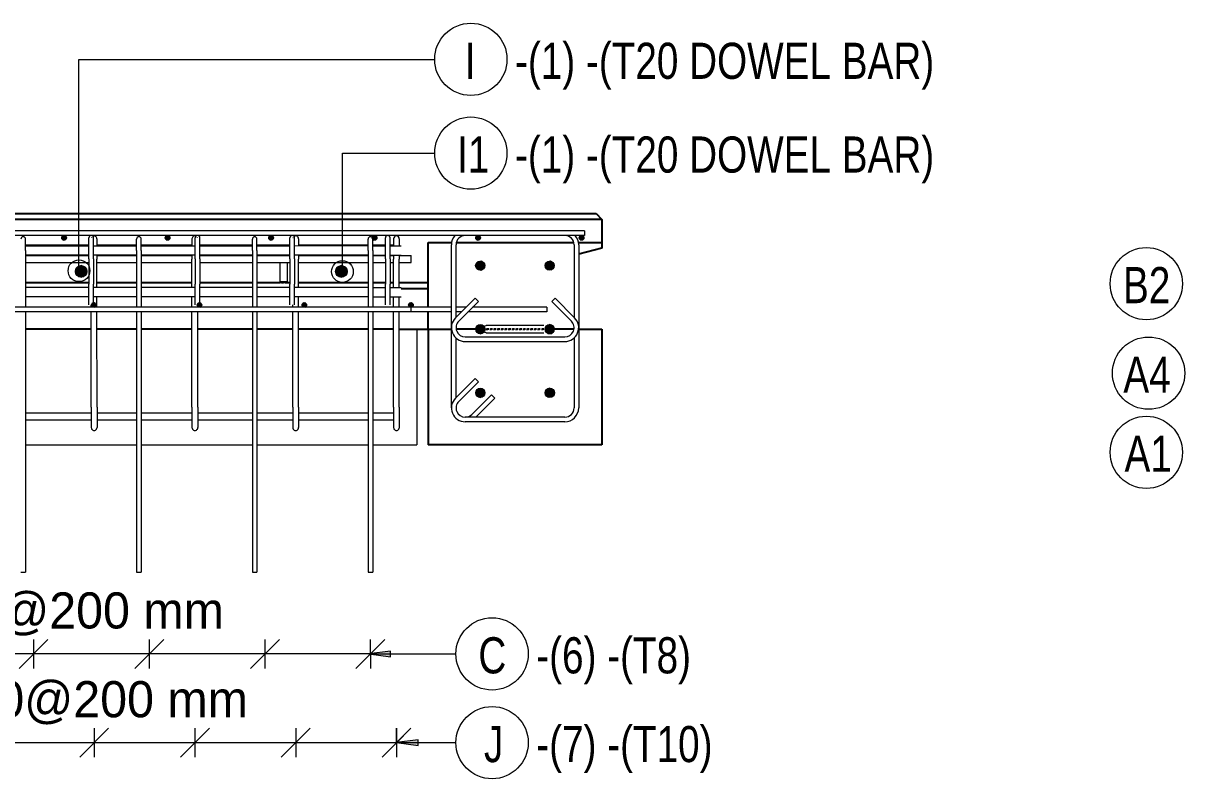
# Model space of a CAD drawing. Header units: millimetres. Extents: x -12508 to 11584, y -2169 to 13538.
# Drawn here: x 2932 to 4940, y 12136 to 13443 of the extents above; entities that cross this region are included whole.
import ezdxf

# ---------------------------------------------------------------- set-up
doc = ezdxf.new("R2010")
doc.units = ezdxf.units.MM
doc.linetypes.add('Dash', pattern=[6.36, 3.18, -3.18])
for name, color, linetype, lineweight in [('A-ANNO-DIMS', 211, 'Continuous', 9), ('A-ANNO-DIMS-25', 211, 'Continuous', 9), ('A-DETL-MBND', 5, 'Continuous', 18), ('A-GENM', 13, 'Continuous', 18), ('A-WALL', 113, 'Continuous', 25), ('A-WALL-HDLN', 110, 'Dash', 25), ('S-BEAM', 12, 'Continuous', 18), ('S-COLS', 52, 'Continuous', 18), ('S-COLS-HDLN', 52, 'Dash', 18), ('S-RBAR', 171, 'Continuous', 18), ('S-RBAR-IDEN', 171, 'Continuous', 9)]:
    doc.layers.add(name, color=color, linetype=linetype, lineweight=lineweight)
doc.styles.add('Nirmala UI Semilight_2', font='NirmalaS.ttf', dxfattribs={"width": 0.8, "height": 62.5})
doc.styles.add('Nirmala UI Semilight_3', font='NirmalaS.ttf', dxfattribs={"height": 62.5})
doc.dimstyles.new('Arrow_Filled_-_2_5_NI_UI_3', dxfattribs={"dimscale": 304.8, "dimtxt": 65.460247, "dimasz": 0.164042, "dimexe": 0.082021, "dimexo": 0.0625, "dimgap": 0.082021, "dimtad": 1, "dimdec": 0, "dimzin": 0, "dimdsep": 46, "dimtxsty": 'Nirmala UI Semilight_3', "dimblk1": 'OBLIQUE', "dimblk2": 'OBLIQUE', "dimsah": 1, "dimcen": 0.09, "dimazin": 0, "dimtfac": 1, "dimtdec": 4, "dimtix": 1, "dimtmove": 0, "dimatfit": 3, "dimfxl": 0.082021, "dimfxlon": 1, "dimtvp": 1, "dimtolj": 1, "dimtzin": 0, "dimarcsym": 2})

# ---------------------------------------------------------------- blocks, each defined once
blk = doc.blocks.new('RR spread anchor face based - RR-SA-4_0-180-V7-Elevation Top 1')
at = {"layer": 'A-GENM'}
for p, q in [((-8941.6, 12996.2), (-8941.6, 13029.4)), ((-8929.6, 13029.4), (-8929.6, 12996.2)), ((-8941.6, 12993.7), (-8941.6, 12996.2)), ((-8941.6, 12996.2), (-8929.6, 12996.2)), ((-8929.6, 12993.7), (-8941.6, 12993.7)), ((-8929.6, 12996.2), (-8929.6, 12993.7))]:
    blk.add_line(p, q, dxfattribs=at)
blk = doc.blocks.new('12_7Ø_ Lifting Insert_COLUMN - 12_9Ø Lifting insert-1653057-Elevation Top 1')
at = {"layer": 'A-GENM'}
for p, q in [((-8588.5, 12908.1), (-8588.5, 12908)), ((-8582.8, 12919.4), (-8582.8, 12919.4)), ((-8488.5, 12908.1), (-8488.5, 12908)), ((-8482.8, 12919.4), (-8482.8, 12919.4))]:
    blk.add_line(p, q, dxfattribs=at)
at = {"layer": 'A-GENM', "flags": 128}
for points in [[(-8585.6, 12907.4), (-8590.1, 12909.2), (-8592, 12913.8), (-8590.1, 12918.3), (-8585.6, 12920.1)], [(-8485.6, 12920.1), (-8487.6, 12920.1), (-8493.3, 12920.1), (-8502.4, 12920.1), (-8514.1, 12920.1), (-8527.4, 12920.1), (-8541.4, 12920.1), (-8555, 12920.1), (-8567, 12920.1), (-8576.6, 12920.1), (-8582.9, 12920.1), (-8585.6, 12920.1), (-8585.6, 12920.1)], [(-8585.6, 12907.4), (-8583.6, 12907.4), (-8577.9, 12907.4), (-8568.8, 12907.4), (-8557.2, 12907.4), (-8543.8, 12907.4), (-8529.8, 12907.4), (-8516.2, 12907.4), (-8504.2, 12907.4), (-8494.6, 12907.4), (-8488.3, 12907.4), (-8485.7, 12907.4), (-8485.6, 12907.4)]]:
    blk.add_lwpolyline(points, dxfattribs=at)
blk = doc.blocks.new('M_Rebar Tag_rfa MARK - DOT 1_5-794230-Elevation Top 1')
at = {"layer": 'S-RBAR-IDEN'}
blk.add_circle((-10945.7, 13236.6), 62.5, dxfattribs=at)
blk = doc.blocks.new('DIMBLOCK45-Elevation Top 1')
at = {"layer": 'A-ANNO-DIMS-25'}
for p, q in [((2532.2, 12352.2), (2557.2, 12377.2)), ((2532.2, 12352.2), (2532.2, 12377.2)), ((3532.1, 12352.2), (3557.1, 12377.2)), ((3532.1, 12352.2), (3532.1, 12377.2)), ((2532.2, 12352.2), (2507.2, 12327.2)), ((3532.1, 12352.2), (2532.2, 12352.2)), ((2532.2, 12352.2), (2532.2, 12327.2)), ((3532.1, 12352.2), (3507.1, 12327.2)), ((3532.1, 12352.2), (3532.1, 12327.2))]:
    blk.add_line(p, q, dxfattribs=at)
at = {"layer": 'A-ANNO-DIMS-25', "color": 0, "insert": (2771.5, 12458.7), "char_height": 62.5, "width": 625.562, "attachment_point": 1, "rotation": 0.0007, "line_spacing_factor": 1.142579, "style": 'Nirmala UI Semilight_3'}
blk.add_mtext('T8 @200 mm', dxfattribs=at)
blk = doc.blocks.new('_Oblique')
at = {"color": 0, "linetype": 'ByBlock', "lineweight": -2}
blk.add_line((-0.5, -0.5), (0.5, 0.5), dxfattribs=at)
blk = doc.blocks.new('M_Rebar Tag_rfa MARK - ARROW-794226-Elevation Top 1')
at = {"layer": 'S-RBAR-IDEN'}
blk.add_circle((-10945.7, 12846.2), 62.5, dxfattribs=at)
blk = doc.blocks.new('DIMBLOCK46-Elevation Top 1')
at = {"layer": 'A-ANNO-DIMS-25'}
for p, q in [((2532.2, 12198.6), (2557.2, 12223.6)), ((2532.2, 12198.6), (2532.2, 12223.6)), ((3577.2, 12198.7), (3602.2, 12223.7)), ((3577.2, 12198.7), (3577.2, 12223.7)), ((2532.2, 12198.6), (2507.2, 12173.6)), ((3577.2, 12198.7), (2532.2, 12198.6)), ((2532.2, 12198.6), (2532.2, 12173.6)), ((3577.2, 12198.7), (3552.2, 12173.7)), ((3577.2, 12198.7), (3577.2, 12173.7))]:
    blk.add_line(p, q, dxfattribs=at)
at = {"layer": 'A-ANNO-DIMS-25', "color": 0, "insert": (2789.8, 12305.2), "char_height": 62.5, "width": 635.559, "attachment_point": 1, "rotation": 0.0007, "line_spacing_factor": 1.142579, "style": 'Nirmala UI Semilight_3'}
blk.add_mtext('T10@200 mm', dxfattribs=at)
blk = doc.blocks.new('M_Rebar Tag_rfa Dimension - ARROW-793927-Elevation Top 2')
at = {"layer": 'S-RBAR-IDEN'}
blk.add_circle((-8240, 12780), 62.5, dxfattribs=at)
blk = doc.blocks.new('M_Rebar Tag_rfa Dimension - DOT 1 MM-793933-Elevation Top 2')
at = {"layer": 'S-RBAR-IDEN'}
blk.add_circle((-8504.6, 13350.4), 62.5, dxfattribs=at)

msp = doc.modelspace()

# ---------------------------------------------------------------- hatches: boundary and pattern name
at = {"layer": 'S-RBAR'}
h = msp.add_hatch(color=256, dxfattribs=at)
edge = h.paths.add_edge_path()
edge.add_arc((3002.7, 13071.7), 4, 0, 360)
for points in [[(3001.5, 13067.9), (3006, 13069.3), (3006, 13074), (3001.5, 13075.5), (2998.7, 13071.7)], [(3180.4, 13067.9), (3184.8, 13069.3), (3184.8, 13074), (3180.4, 13075.5), (3177.6, 13071.7)], [(3359.2, 13067.9), (3363.7, 13069.3), (3363.7, 13074.1), (3359.2, 13075.5), (3356.5, 13071.7)], [(3538.1, 13067.9), (3542.6, 13069.4), (3542.6, 13074.1), (3538.1, 13075.5), (3535.4, 13071.7)], [(3717, 13067.9), (3721.5, 13069.4), (3721.5, 13074.1), (3717, 13075.5), (3714.2, 13071.7)], [(3895.9, 13067.9), (3900.3, 13069.4), (3900.3, 13074.1), (3895.9, 13075.5), (3893.1, 13071.7)], [(3722.9, 13015.8), (3728.8, 13019.4), (3729.6, 13026.3), (3724.7, 13031.3), (3717.8, 13030.5), (3714.1, 13024.6), (3716.4, 13018)], [(3844.7, 13016.2), (3849.6, 13021.1), (3848.8, 13028), (3842.9, 13031.7), (3836.4, 13029.4), (3834.1, 13022.8), (3837.8, 13016.9)], [(3032.2, 13003.7), (3039.2, 13006.6), (3042.2, 13013.7), (3039.2, 13020.8), (3032.2, 13023.7), (3025.1, 13020.8), (3022.2, 13013.7), (3025.1, 13006.6)], [(3482, 13003.7), (3489, 13006.6), (3492, 13013.7), (3489, 13020.8), (3482, 13023.7), (3474.9, 13020.8), (3472, 13013.7), (3474.9, 13006.6)], [(3055.4, 12951.9), (3058.1, 12955.7), (3055.4, 12959.5), (3050.9, 12958), (3050.9, 12953.3)], [(3238, 12951.9), (3240.8, 12955.7), (3238, 12959.5), (3233.6, 12958), (3233.6, 12953.3)], [(3419.1, 12951.9), (3421.9, 12955.7), (3419.1, 12959.5), (3414.7, 12958.1), (3414.7, 12953.3)], [(3603.4, 12951.9), (3606.1, 12955.7), (3603.4, 12959.5), (3598.9, 12958.1), (3598.9, 12953.4)], [(3722.2, 12905.7), (3728.5, 12908.7), (3730, 12915.5), (3725.7, 12920.9), (3718.8, 12920.9), (3714.4, 12915.5), (3716, 12908.7)], [(3838.6, 12906.5), (3845.5, 12906.5), (3849.8, 12911.9), (3848.3, 12918.7), (3842, 12921.7), (3835.8, 12918.7), (3834.2, 12911.9)], [(3722.1, 12795.7), (3728.3, 12798.7), (3729.9, 12805.4), (3725.7, 12810.9), (3718.7, 12810.9), (3714.3, 12805.5), (3715.8, 12798.8)], [(3839.1, 12796.3), (3846, 12796.7), (3850, 12802.4), (3848.1, 12809.1), (3841.6, 12811.7), (3835.6, 12808.3), (3834.4, 12801.5)]]:
    msp.add_hatch(color=256, dxfattribs=at).paths.add_polyline_path(points)
h = msp.add_hatch(color=256, dxfattribs=at)
edge = h.paths.add_edge_path()
edge.add_arc((3181.6, 13071.7), 4, 0, 360)
h = msp.add_hatch(color=256, dxfattribs=at)
edge = h.paths.add_edge_path()
edge.add_arc((3360.5, 13071.7), 4, 0, 360)
h = msp.add_hatch(color=256, dxfattribs=at)
edge = h.paths.add_edge_path()
edge.add_arc((3539.4, 13071.7), 4, 0, 360)
h = msp.add_hatch(color=256, dxfattribs=at)
edge = h.paths.add_edge_path()
edge.add_arc((3718.2, 13071.7), 4, 0, 360)
h = msp.add_hatch(color=256, dxfattribs=at)
edge = h.paths.add_edge_path()
edge.add_arc((3897.1, 13071.7), 4, 0, 360)
h = msp.add_hatch(color=256, dxfattribs=at)
edge = h.paths.add_edge_path()
edge.add_arc((3722, 13023.7), 8, 0, 360)
h = msp.add_hatch(color=256, dxfattribs=at)
edge = h.paths.add_edge_path()
edge.add_arc((3842, 13023.7), 8, 0, 360)
h = msp.add_hatch(color=256, dxfattribs=at)
edge = h.paths.add_edge_path()
edge.add_arc((3032.2, 13013.7), 10, 0, 360)
h = msp.add_hatch(color=256, dxfattribs=at)
edge = h.paths.add_edge_path()
edge.add_arc((3482, 13013.7), 10, 0, 360)
h = msp.add_hatch(color=256, dxfattribs=at)
edge = h.paths.add_edge_path()
edge.add_arc((3054.1, 12955.7), 4, 0, 360)
h = msp.add_hatch(color=256, dxfattribs=at)
edge = h.paths.add_edge_path()
edge.add_arc((3236.8, 12955.7), 4, 0, 360)
h = msp.add_hatch(color=256, dxfattribs=at)
edge = h.paths.add_edge_path()
edge.add_arc((3417.9, 12955.7), 4, 0, 360)
h = msp.add_hatch(color=256, dxfattribs=at)
edge = h.paths.add_edge_path()
edge.add_arc((3602.1, 12955.7), 4, 0, 360)
h = msp.add_hatch(color=256, dxfattribs=at)
edge = h.paths.add_edge_path()
edge.add_arc((3722.2, 12913.7), 8, 0, 360)
h = msp.add_hatch(color=256, dxfattribs=at)
edge = h.paths.add_edge_path()
edge.add_arc((3842, 12913.7), 8, 0, 360)
h = msp.add_hatch(color=256, dxfattribs=at)
edge = h.paths.add_edge_path()
edge.add_arc((3722.1, 12803.7), 8, 0, 360)
h = msp.add_hatch(color=256, dxfattribs=at)
edge = h.paths.add_edge_path()
edge.add_arc((3842.1, 12803.7), 8, 0, 360)
at = {"layer": 'S-RBAR-IDEN'}
for points in [[(3529.6, 12352.3), (3567.1, 12347.4), (3567.1, 12357.2)], [(3577.3, 12198.8), (3614.8, 12193.9), (3614.8, 12203.8)]]:
    msp.add_hatch(color=256, dxfattribs=at).paths.add_polyline_path(points)

# ---------------------------------------------------------------- linework, layer by layer
at = {"layer": 'A-DETL-MBND'}
for p, q in [((2924.9, 12327.2), (2974.9, 12377.2)), ((2949.9, 12377.2), (2949.9, 12327.2)), ((3124.9, 12327.2), (3174.9, 12377.2)), ((3149.9, 12377.2), (3149.9, 12327.2)), ((3324.9, 12327.2), (3374.9, 12377.2)), ((3349.9, 12377.2), (3349.9, 12327.2)), ((3029.7, 12173.7), (3079.7, 12223.7)), ((3054.7, 12223.7), (3054.7, 12173.7)), ((3203.8, 12173.7), (3253.8, 12223.7)), ((3228.8, 12223.7), (3228.8, 12173.7)), ((3378, 12173.7), (3428, 12223.7)), ((3403, 12223.7), (3403, 12173.7)), ((3552.2, 12173.7), (3602.2, 12223.7)), ((3577.2, 12223.7), (3577.2, 12173.7))]:
    msp.add_line(p, q, dxfattribs=at)
at = {"layer": 'A-WALL'}
for p, q in [((2442.1, 13113.7), (3922.1, 13113.7)), ((3922.1, 13113.7), (3932.2, 13103.7)), ((3932.1, 13103.7), (2432.1, 13103.7)), ((3932.1, 13103.7), (3932.1, 13053.7)), ((3632.1, 12951.7), (3632.1, 13063.7)), ((3632.1, 13063.7), (3672.7, 13063.7)), ((3680.7, 13063.7), (3883.6, 13063.7)), ((3891.6, 13063.7), (3932.1, 13063.7)), ((3932.1, 13053.7), (3892.1, 13043.7)), ((3045.6, 12993.8), (2936.1, 12993.8)), ((3128.1, 12993.8), (3059.7, 12993.8)), ((3223.8, 12993.8), (3136.1, 12993.8)), ((3328.1, 12993.8), (3237.4, 12993.8)), ((3376.1, 12993.8), (3336.1, 12993.8)), ((3393.1, 12993.8), (3388.1, 12993.8)), ((3528.1, 12993.8), (3408, 12993.8)), ((3558.1, 12993.8), (3536.1, 12993.8)), ((3572.2, 12993.8), (3566.1, 12993.8)), ((3632.1, 12993.8), (3582.2, 12993.8)), ((3632.1, 12983.9), (3585.1, 12983.9)), ((3632.1, 12913.7), (3632.1, 12943.7)), ((3049.7, 12913.7), (2936.1, 12913.7)), ((3128.1, 12913.7), (3059.7, 12913.7)), ((3223.8, 12913.7), (3136.1, 12913.7)), ((3328.1, 12913.7), (3233.8, 12913.7)), ((3398, 12913.7), (3336.1, 12913.7)), ((3528.1, 12913.7), (3408, 12913.7)), ((3572.2, 12913.7), (3536.1, 12913.7)), ((3582.2, 12913.7), (3672.1, 12913.7)), ((3632.1, 12913.7), (3632.1, 12713.7)), ((3725.8, 12913.7), (3680.5, 12913.7)), ((3883.8, 12913.7), (3838.5, 12913.7)), ((3892.1, 12913.7), (3932.1, 12913.7)), ((3932.1, 12913.7), (3932.2, 12713.7)), ((3932.2, 12713.7), (3632.1, 12713.7))]:
    msp.add_line(p, q, dxfattribs=at)
at = {"layer": 'A-WALL-HDLN'}
for p, q in [((3388.1, 12993.8), (3376.2, 12993.8)), ((3838.4, 12913.7), (3725.8, 12913.7)), ((3725.8, 12913.7), (3838.4, 12913.7))]:
    msp.add_line(p, q, dxfattribs=at)
at = {"layer": 'S-BEAM'}
for p, q in [((3612.1, 12913.7), (3612.2, 12713.7)), ((2936.1, 12713.7), (3128.1, 12713.7)), ((3136.1, 12713.7), (3328.1, 12713.7)), ((3336.1, 12713.7), (3528.1, 12713.7)), ((3536.1, 12713.7), (3612.2, 12713.7))]:
    msp.add_line(p, q, dxfattribs=at)
at = {"layer": 'S-COLS'}
for p, q in [((3672.1, 12913.7), (3632.1, 12913.7)), ((3632.1, 12913.7), (3632.2, 12713.7)), ((3725.8, 12913.7), (3680.5, 12913.7)), ((3883.8, 12913.7), (3838.5, 12913.7)), ((3932.1, 12913.7), (3892.1, 12913.7)), ((3932.2, 12713.7), (3932.1, 12913.7)), ((3632.2, 12713.7), (3932.2, 12713.7))]:
    msp.add_line(p, q, dxfattribs=at)
at = {"layer": 'S-COLS-HDLN'}
msp.add_line((3838.4, 12913.7), (3725.8, 12913.7), dxfattribs=at)
at = {"layer": 'S-RBAR'}
for p, q in [((3902.1, 13083.7), (2462.1, 13083.7)), ((3902.1, 13075.7), (2462.1, 13075.7)), ((2936.1, 13049.7), (2936.1, 13069.7)), ((3001.5, 13075.5), (2998.7, 13071.7)), ((2998.7, 13071.7), (3001.5, 13067.9)), ((3006, 13074), (3001.5, 13075.5)), ((3001.5, 13067.9), (3006, 13069.3)), ((3006, 13069.3), (3006, 13074)), ((3045.6, 13035.7), (3045.6, 13071.7)), ((3053.6, 13035.7), (3053.6, 13071.7)), ((3059.6, 13070.1), (3059.6, 13057.8)), ((3128.1, 13049.7), (3128.1, 13069.7)), ((3136.1, 13049.7), (3136.1, 13069.7)), ((3180.4, 13075.5), (3177.6, 13071.7)), ((3177.6, 13071.7), (3180.4, 13067.9)), ((3184.8, 13074), (3180.4, 13075.5)), ((3180.4, 13067.9), (3184.8, 13069.3)), ((3184.8, 13069.3), (3184.8, 13074)), ((3223.8, 13070.1), (3223.8, 13057.8)), ((3229.4, 13035.7), (3229.4, 13071.7)), ((3237.4, 13035.7), (3237.4, 13071.7)), ((3328.1, 13049.7), (3328.1, 13069.7)), ((3336.1, 13049.7), (3336.1, 13069.7)), ((3359.2, 13075.5), (3356.5, 13071.7)), ((3356.5, 13071.7), (3359.2, 13067.9)), ((3363.7, 13074.1), (3359.2, 13075.5)), ((3359.2, 13067.9), (3363.7, 13069.3)), ((3363.7, 13069.3), (3363.7, 13074.1)), ((3393.1, 13035.7), (3393.1, 13071.7)), ((3401.1, 13035.7), (3401.1, 13071.7)), ((3408, 13070.1), (3408, 13057.8)), ((3528.1, 13049.7), (3528.1, 13069.7)), ((3538.1, 13075.5), (3535.4, 13071.7)), ((3535.4, 13071.7), (3538.1, 13067.9)), ((3536.1, 13049.7), (3536.1, 13069.7)), ((3542.6, 13074.1), (3538.1, 13075.5)), ((3538.1, 13067.9), (3542.6, 13069.4)), ((3542.6, 13069.4), (3542.6, 13074.1)), ((3558.1, 13035.7), (3558.1, 13071.7)), ((3566.1, 13035.7), (3566.1, 13071.7)), ((3572.1, 13070.1), (3572.1, 13057.8)), ((3582.1, 13070.1), (3582.1, 13057.8)), ((3717, 13075.5), (3714.2, 13071.7)), ((3714.2, 13071.7), (3717, 13067.9)), ((3721.5, 13074.1), (3717, 13075.5)), ((3717, 13067.9), (3721.5, 13069.4)), ((3721.5, 13069.4), (3721.5, 13074.1)), ((3895.9, 13075.5), (3893.1, 13071.7)), ((3893.1, 13071.7), (3895.9, 13067.9)), ((3900.3, 13074.1), (3895.9, 13075.5)), ((3895.9, 13067.9), (3900.3, 13069.4)), ((3900.3, 13069.4), (3900.3, 13074.1)), ((3902.1, 13083.7), (3902.1, 13075.7)), ((2936.1, 13059.7), (3045.6, 13059.7)), ((3045.6, 13057.6), (2936.1, 13057.6)), ((2936.1, 13049.7), (2936.1, 12951.7)), ((3128.1, 13057.6), (3053.6, 13057.6)), ((3059.6, 13059.7), (3128.1, 13059.7)), ((3128.1, 13049.7), (3128.1, 12951.7)), ((3136.1, 13059.7), (3223.8, 13059.7)), ((3229.4, 13057.6), (3136.1, 13057.6)), ((3136.1, 13049.7), (3136.1, 12951.7)), ((3237.4, 13059.7), (3328.1, 13059.7)), ((3328.1, 13057.6), (3237.4, 13057.6)), ((3328.1, 13049.7), (3328.1, 12951.7)), ((3336.1, 13059.7), (3393.1, 13059.7)), ((3393.1, 13057.6), (3336.1, 13057.6)), ((3336.1, 13049.7), (3336.1, 12951.7)), ((3528.1, 13057.7), (3401.1, 13057.6)), ((3408, 13059.7), (3528.1, 13059.7)), ((3528.1, 13049.7), (3528.1, 12951.7)), ((3536.1, 13059.7), (3558.1, 13059.7)), ((3536.1, 13057.7), (3558.2, 13057.7)), ((3536.1, 13049.7), (3536.1, 12951.7)), ((3566.1, 13059.7), (3572.1, 13059.7)), ((3566.3, 13057.7), (3585.1, 13057.7)), ((3672.1, 12777.7), (3672.1, 13059.7)), ((3680.1, 12934.4), (3680.1, 13059.7)), ((3884.1, 13059.7), (3884.1, 12934.4)), ((3892.1, 13059.7), (3892.1, 12777.7)), ((3045.6, 13041.6), (2936.1, 13041.6)), ((2936.1, 13041.4), (3045.6, 13041.4)), ((2936.1, 13029.4), (3045.6, 13029.4)), ((3045.6, 13035.7), (3045.6, 12991.7)), ((3128.1, 13041.6), (3053.6, 13041.6)), ((3053.6, 13035.7), (3053.6, 12991.7)), ((3059.6, 13041.7), (3059.6, 13035.1)), ((3059.6, 13041.4), (3128.1, 13041.4)), ((3059.6, 12985.8), (3059.6, 13035.1)), ((3059.6, 13029.4), (3128.1, 13029.4)), ((3229.4, 13041.6), (3136.1, 13041.6)), ((3136.1, 13041.4), (3223.8, 13041.4)), ((3136.1, 13029.4), (3223.8, 13029.4)), ((3223.8, 13041.7), (3223.8, 13035.1)), ((3223.8, 12985.8), (3223.8, 13035.1)), ((3229.4, 13035.7), (3229.4, 12991.7)), ((3328.1, 13041.6), (3237.4, 13041.6)), ((3237.4, 13041.4), (3328.1, 13041.4)), ((3237.4, 13035.7), (3237.4, 12991.7)), ((3237.4, 13029.4), (3328.1, 13029.4)), ((3393.1, 13041.6), (3336.1, 13041.6)), ((3336.1, 13041.4), (3393.1, 13041.4)), ((3336.1, 13029.4), (3393.1, 13029.4)), ((3393.1, 13035.7), (3393.1, 12991.7)), ((3528.1, 13041.7), (3401.1, 13041.6)), ((3401.1, 13035.7), (3401.1, 12991.7)), ((3408, 13041.7), (3408, 13035.1)), ((3408, 13041.4), (3528.1, 13041.4)), ((3408, 12985.8), (3408, 13035.1)), ((3408, 13029.4), (3528.1, 13029.4)), ((3536.1, 13041.7), (3558.2, 13041.7)), ((3536.1, 13041.4), (3558.1, 13041.4)), ((3536.1, 13029.4), (3558.1, 13029.4)), ((3558.1, 13035.7), (3558.1, 12991.7)), ((3566.1, 13041.4), (3572.1, 13041.4)), ((3566.1, 13035.7), (3566.1, 12991.7)), ((3566.1, 13029.4), (3572.1, 13029.4)), ((3566.3, 13041.7), (3585.1, 13041.7)), ((3572.1, 13041.7), (3572.1, 13035.1)), ((3572.1, 12985.8), (3572.1, 13035.1)), ((3582.1, 13041.7), (3582.1, 13035.1)), ((3582.1, 13041.4), (3602.3, 13041.4)), ((3582.1, 12985.8), (3582.1, 13035.1)), ((3582.1, 13029.4), (3602.3, 13029.4)), ((3602.3, 13029.4), (3602.3, 13041.4)), ((3717.8, 13030.5), (3714.1, 13024.6)), ((3724.7, 13031.3), (3717.8, 13030.5)), ((3729.6, 13026.3), (3724.7, 13031.3)), ((3836.4, 13029.4), (3834.1, 13022.8)), ((3842.9, 13031.7), (3836.4, 13029.4)), ((3848.8, 13028), (3842.9, 13031.7)), ((3025.1, 13020.8), (3022.2, 13013.7)), ((3022.2, 13013.7), (3025.1, 13006.6)), ((3032.2, 13023.7), (3025.1, 13020.8)), ((3039.2, 13020.8), (3032.2, 13023.7)), ((3042.2, 13013.7), (3039.2, 13020.8)), ((3039.2, 13006.6), (3042.2, 13013.7)), ((3474.9, 13020.8), (3472, 13013.7)), ((3472, 13013.7), (3474.9, 13006.6)), ((3482, 13023.7), (3474.9, 13020.8)), ((3489, 13020.8), (3482, 13023.7)), ((3492, 13013.7), (3489, 13020.8)), ((3489, 13006.6), (3492, 13013.7)), ((3714.1, 13024.6), (3716.4, 13018)), ((3716.4, 13018), (3722.9, 13015.8)), ((3722.9, 13015.8), (3728.8, 13019.4)), ((3728.8, 13019.4), (3729.6, 13026.3)), ((3834.1, 13022.8), (3837.8, 13016.9)), ((3837.8, 13016.9), (3844.7, 13016.2)), ((3844.7, 13016.2), (3849.6, 13021.1)), ((3849.6, 13021.1), (3848.8, 13028)), ((3025.1, 13006.6), (3032.2, 13003.7)), ((3032.2, 13003.7), (3039.2, 13006.6)), ((3045.6, 12955.7), (3045.6, 12991.7)), ((3053.6, 12955.7), (3053.6, 12991.7)), ((3229.4, 12955.7), (3229.4, 12991.7)), ((3237.4, 12955.7), (3237.4, 12991.7)), ((3393.1, 12955.7), (3393.1, 12991.7)), ((3401.1, 12955.7), (3401.1, 12991.7)), ((3474.9, 13006.6), (3482, 13003.7)), ((3482, 13003.7), (3489, 13006.6)), ((3558.1, 12955.7), (3558.1, 12991.7)), ((3566.1, 12955.7), (3566.1, 12991.7)), ((3045.6, 12985.8), (2936.1, 12985.8)), ((3045.6, 12969.8), (2936.1, 12969.8)), ((3128.1, 12985.8), (3053.6, 12985.8)), ((3128.1, 12969.8), (3053.6, 12969.8)), ((3059.6, 12951.7), (3059.6, 12969.8)), ((3229.4, 12985.8), (3136.1, 12985.8)), ((3229.4, 12969.8), (3136.1, 12969.8)), ((3223.8, 12951.7), (3223.8, 12969.8)), ((3328.1, 12985.8), (3237.4, 12985.8)), ((3328.1, 12969.8), (3237.4, 12969.8)), ((3393.1, 12985.8), (3336.1, 12985.8)), ((3393.1, 12969.8), (3336.1, 12969.8)), ((3528.1, 12985.8), (3401.1, 12985.8)), ((3528.1, 12969.8), (3401.1, 12969.8)), ((3408, 12951.7), (3408, 12969.8)), ((3536.1, 12985.8), (3558.2, 12985.8)), ((3536.1, 12969.8), (3558.2, 12969.8)), ((3566.3, 12985.8), (3585.1, 12985.8)), ((3566.3, 12969.8), (3585.1, 12969.8)), ((3572.1, 12951.7), (3572.1, 12969.8)), ((3582.1, 12951.7), (3582.1, 12969.8)), ((3602.1, 12951.7), (2502.1, 12951.7)), ((3049.7, 12951.7), (3049.7, 12955.7)), ((3055.4, 12959.5), (3050.9, 12958)), ((3050.9, 12958), (3050.9, 12953.3)), ((3050.9, 12953.3), (3055.4, 12951.9)), ((3058.1, 12955.7), (3055.4, 12959.5)), ((3055.4, 12951.9), (3058.1, 12955.7)), ((3238, 12959.5), (3233.6, 12958)), ((3233.6, 12958), (3233.6, 12953.3)), ((3233.6, 12953.3), (3238, 12951.9)), ((3233.8, 12951.7), (3233.8, 12955.7)), ((3240.8, 12955.7), (3238, 12959.5)), ((3238, 12951.9), (3240.8, 12955.7)), ((3398, 12951.7), (3398, 12955.7)), ((3419.1, 12959.5), (3414.7, 12958.1)), ((3414.7, 12958.1), (3414.7, 12953.3)), ((3414.7, 12953.3), (3419.1, 12951.9)), ((3421.9, 12955.7), (3419.1, 12959.5)), ((3419.1, 12951.9), (3421.9, 12955.7)), ((3603.4, 12959.5), (3598.9, 12958.1)), ((3598.9, 12958.1), (3598.9, 12953.4)), ((3598.9, 12953.4), (3603.4, 12951.9)), ((3672.1, 12951.7), (3602.1, 12951.7)), ((3602.1, 12951.7), (3602.1, 12943.7)), ((3606.1, 12955.7), (3603.4, 12959.5)), ((3603.4, 12951.9), (3606.1, 12955.7)), ((3713.1, 12967.4), (3679.2, 12933.5)), ((3697.4, 12951.7), (3680.1, 12951.7)), ((3718.8, 12961.8), (3684.8, 12927.8)), ((3836.9, 12951.7), (3708.7, 12951.7)), ((3713.1, 12967.4), (3718.8, 12961.8)), ((3836.9, 12951.7), (3836.9, 12943.7)), ((3851.2, 12967.4), (3845.5, 12961.8)), ((3879.4, 12927.8), (3845.5, 12961.8)), ((3885.1, 12933.5), (3851.2, 12967.4)), ((3602.1, 12943.7), (2502.1, 12943.7)), ((2936.1, 12943.7), (2936.1, 12493.7)), ((3049.7, 12778.7), (3049.7, 12943.7)), ((3059.7, 12778.7), (3059.6, 12943.7)), ((3128.1, 12943.7), (3128.1, 12493.7)), ((3136.1, 12943.7), (3136.1, 12493.7)), ((3223.8, 12778.7), (3223.8, 12943.7)), ((3233.8, 12778.7), (3233.8, 12943.7)), ((3328.1, 12943.7), (3328.1, 12493.7)), ((3336.1, 12943.7), (3336.1, 12493.7)), ((3398, 12778.7), (3398, 12943.7)), ((3408, 12778.7), (3408, 12943.7)), ((3528.1, 12943.7), (3528.1, 12493.7)), ((3536.1, 12943.7), (3536.1, 12493.7)), ((3572.1, 12778.7), (3572.1, 12943.7)), ((3582.1, 12778.7), (3582.1, 12943.7)), ((3672.1, 12943.7), (3602.1, 12943.7)), ((3689.4, 12943.7), (3680.1, 12943.7)), ((3836.9, 12943.7), (3700.7, 12943.7)), ((3718.8, 12920.9), (3714.4, 12915.5)), ((3714.4, 12915.5), (3716, 12908.7)), ((3716, 12908.7), (3722.2, 12905.7)), ((3725.7, 12920.9), (3718.8, 12920.9)), ((3722.2, 12905.7), (3728.5, 12908.7)), ((3730, 12915.5), (3725.7, 12920.9)), ((3728.5, 12908.7), (3730, 12915.5)), ((3835.8, 12918.7), (3834.2, 12911.9)), ((3834.2, 12911.9), (3838.6, 12906.5)), ((3842, 12921.7), (3835.8, 12918.7)), ((3848.3, 12918.7), (3842, 12921.7)), ((3845.5, 12906.5), (3849.8, 12911.9)), ((3849.8, 12911.9), (3848.3, 12918.7)), ((3680.1, 12795.6), (3680.1, 12898.8)), ((3696.1, 12900.5), (3868.1, 12900.5)), ((3696.1, 12892.5), (3868.1, 12892.5)), ((3838.6, 12906.5), (3845.5, 12906.5)), ((3884.1, 12898.8), (3884.1, 12777.7)), ((3679.2, 12794.7), (3713.1, 12828.6)), ((3718.8, 12823), (3713.1, 12828.6)), ((3684.8, 12789), (3718.8, 12823)), ((3718.7, 12810.9), (3714.3, 12805.5)), ((3725.7, 12810.9), (3718.7, 12810.9)), ((3729.9, 12805.4), (3725.7, 12810.9)), ((3835.6, 12808.3), (3834.4, 12801.5)), ((3841.6, 12811.7), (3835.6, 12808.3)), ((3848.1, 12809.1), (3841.6, 12811.7)), ((3850, 12802.4), (3848.1, 12809.1)), ((3741.4, 12800.3), (3707.4, 12766.4)), ((3747, 12794.7), (3714.1, 12761.7)), ((3714.3, 12805.5), (3715.8, 12798.8)), ((3715.8, 12798.8), (3722.1, 12795.7)), ((3722.1, 12795.7), (3728.3, 12798.7)), ((3728.3, 12798.7), (3729.9, 12805.4)), ((3741.4, 12800.3), (3747, 12794.7)), ((3834.4, 12801.5), (3839.1, 12796.3)), ((3839.1, 12796.3), (3846, 12796.7)), ((3846, 12796.7), (3850, 12802.4)), ((2936.1, 12769.1), (3049.7, 12769.1)), ((3049.7, 12778.7), (3049.7, 12743.7)), ((3059.7, 12778.7), (3059.7, 12743.7)), ((3059.7, 12769.1), (3128.1, 12769.1)), ((3136.1, 12769.1), (3223.8, 12769.1)), ((3223.8, 12778.7), (3223.8, 12743.7)), ((3233.8, 12778.7), (3233.8, 12743.7)), ((3233.8, 12769.1), (3328.1, 12769.1)), ((3336.1, 12769.1), (3398, 12769.1)), ((3398, 12778.7), (3398, 12743.7)), ((3408, 12778.7), (3408, 12743.7)), ((3408, 12769.1), (3528.1, 12769.1)), ((3536.1, 12769.1), (3572.1, 12769.1)), ((3572.1, 12778.7), (3572.1, 12743.7)), ((3582.1, 12778.7), (3582.1, 12743.7)), ((2936.1, 12757.1), (3049.7, 12757.1)), ((3059.7, 12757.1), (3128.1, 12757.1)), ((3136.1, 12757.1), (3223.8, 12757.1)), ((3233.8, 12757.1), (3328.1, 12757.1)), ((3336.1, 12757.1), (3398, 12757.1)), ((3408, 12757.1), (3528.1, 12757.1)), ((3536.1, 12757.1), (3572.1, 12757.1)), ((3868.1, 12761.7), (3696.1, 12761.7)), ((3868.1, 12753.7), (3696.1, 12753.7)), ((2928.1, 12493.7), (2936.1, 12493.7)), ((3128.1, 12493.7), (3136.1, 12493.7)), ((3328.1, 12493.7), (3336.1, 12493.7)), ((3528.1, 12493.7), (3536.1, 12493.7))]:
    msp.add_line(p, q, dxfattribs=at)
for centre, radius in [((3002.7, 13071.7), 4), ((3181.6, 13071.7), 4), ((3360.5, 13071.7), 4), ((3539.4, 13071.7), 4), ((3718.2, 13071.7), 4), ((3897.1, 13071.7), 4), ((3722, 13023.7), 8), ((3842, 13023.7), 8), ((3032.2, 13013.7), 10), ((3482, 13013.7), 10), ((3054.1, 12955.7), 4), ((3236.8, 12955.7), 4), ((3417.9, 12955.7), 4), ((3602.1, 12955.7), 4), ((3722.2, 12913.7), 8), ((3842, 12913.7), 8), ((3722.1, 12803.7), 8), ((3842.1, 12803.7), 8)]:
    msp.add_circle(centre, radius, dxfattribs=at)
for centre, radius, start, end in [((2932.1, 13069.7), 4, 0.0007, 180.0007), ((3049.6, 13071.7), 4, 0.0007, 180.0007), ((3054.6, 13070.1), 5, 155.5821, 161.2954), ((3054.6, 13070.1), 5, 0.0007, 118.2521), ((3132.1, 13069.7), 4, 0.0007, 180.0007), ((3228.8, 13070.1), 5, 65.9438, 180.0007), ((3233.4, 13071.7), 4, 0.0007, 180.0007), ((3228.8, 13070.1), 5, 18.7059, 25.364), ((3332.1, 13069.7), 4, 0.0007, 180.0007), ((3397.1, 13071.7), 4, 0.0007, 180.0007), ((3403, 13070.1), 5, 156.8946, 161.2954), ((3403, 13070.1), 5, 0.0007, 125.2986), ((3532.1, 13069.7), 4, 0.0007, 180.0007), ((3562.1, 13071.7), 4, 0.0007, 180.0007), ((3577.1, 13070.1), 5, 0.0007, 180.0007), ((3696.1, 13059.7), 24, 137.9277, 180.0007), ((3696.1, 13059.7), 16, 90.0007, 180.0007), ((3868.1, 13059.7), 16, 0.0007, 90.0007), ((3868.1, 13059.7), 24, 0.0007, 42.0736), ((3696.1, 12916.5), 24, 135.0007, 270.0007), ((3696.1, 12916.5), 16, 135.0007, 270.0007), ((3868.1, 12916.5), 24, 270.0007, 45.0007), ((3868.1, 12916.5), 16, 270.0007, 45.0007), ((3696.1, 12777.7), 24, 135.0007, 270.0007), ((3696.1, 12777.7), 16, 135.0007, 270.0007), ((3868.1, 12777.7), 16, 270.0007, 0.0007), ((3868.1, 12777.7), 24, 270.0007, 0.0007), ((3696.1, 12777.7), 16, 270.0007, 315.0007), ((3054.7, 12743.7), 5, 180.0007, 0.0007), ((3228.8, 12743.7), 5, 180.0007, 0.0007), ((3403, 12743.7), 5, 180.0007, 0.0007), ((3577.2, 12743.7), 5, 180.0007, 0.0007)]:
    msp.add_arc(centre, radius, start, end, dxfattribs=at)
at = {"layer": 'S-RBAR-IDEN'}
for p, q in [((3028.5, 13380.4), (3643.2, 13380.4)), ((3028.5, 13014.9), (3028.5, 13380.4)), ((3483.7, 13218.3), (3643.2, 13218.3)), ((3483.7, 13013.4), (3483.7, 13218.3)), ((3567.1, 12357.2), (3529.6, 12352.3)), ((3529.6, 12352.3), (3567.1, 12347.4)), ((3529.6, 12352.3), (3679.9, 12352.3)), ((3567.1, 12347.4), (3567.1, 12357.2)), ((3614.8, 12203.8), (3577.3, 12198.8)), ((3577.3, 12198.8), (3614.8, 12193.9)), ((3577.3, 12198.8), (3679.9, 12198.8)), ((3614.8, 12193.9), (3614.8, 12203.8))]:
    msp.add_line(p, q, dxfattribs=at)
for centre in [(3028.5, 13014.9), (3483.7, 13013.4)]:
    msp.add_circle(centre, 18.8, dxfattribs=at)

# ---------------------------------------------------------------- block references
at = {"layer": 'A-GENM'}
for name in ['RR spread anchor face based - RR-SA-4_0-180-V7-Elevation Top 1', '12_7Ø_ Lifting Insert_COLUMN - 12_9Ø Lifting insert-1653057-Elevation Top 1']:
    msp.add_blockref(name, (12317.7, 0), dxfattribs=at)
at = {"layer": 'S-RBAR-IDEN'}
for name, p in [('M_Rebar Tag_rfa MARK - DOT 1_5-794230-Elevation Top 1', (14651.4, 143.9)), ('M_Rebar Tag_rfa MARK - DOT 1_5-794230-Elevation Top 1', (14651.4, -18.3)), ('M_Rebar Tag_rfa Dimension - ARROW-793927-Elevation Top 2', (13113.1, 212.5)), ('M_Rebar Tag_rfa Dimension - DOT 1 MM-793933-Elevation Top 2', (13381.7, -512.6)), ('M_Rebar Tag_rfa Dimension - ARROW-793927-Elevation Top 2', (13113.1, -79.1)), ('M_Rebar Tag_rfa MARK - ARROW-794226-Elevation Top 1', (14688.1, -493.9)), ('M_Rebar Tag_rfa MARK - ARROW-794226-Elevation Top 1', (14688.1, -647.4))]:
    msp.add_blockref(name, p, dxfattribs=at)

# ---------------------------------------------------------------- texts
at = {"layer": 'S-RBAR-IDEN', "char_height": 62.5, "attachment_point": 1, "style": 'Nirmala UI Semilight_2'}
for s, insert, width in [('-(1) -(T20 DOWEL BAR)', (3782.1, 13409.2), 835.358), ('I', (3695.2, 13409.2), 20.844), ('-(1) -(T20 DOWEL BAR)', (3782.1, 13247.1), 835.358), ('I1', (3682, 13247.1), 52.911), ('B2', (4832.8, 13021.3), 92.996), ('A4', (4833.4, 12866.5), 101.013), ('A1', (4835.4, 12729.7), 86.582), ('C', (3718.7, 12381.1), 52.911), ('-(6) -(T8)', (3818.8, 12381.1), 320.675), ('J', (3728.5, 12227.6), 28.861), ('-(7) -(T10)', (3818.8, 12227.6), 351.139)]:
    msp.add_mtext(s, dxfattribs=dict(at, insert=insert, width=width))

# ---------------------------------------------------------------- dimensions: what is measured, and where the dimension line sits
at = {"layer": 'A-ANNO-DIMS'}
for base, p1, p2, text, override, picture, middle in [((2532.2, 12352.2), (3532.1, 12377.2), (2532.2, 12377.2), 'T8 @200 mm', {"dimpost": '<>', "dimfxl": 999.958673}, 'DIMBLOCK45-Elevation Top 1', (3032.1, 12413)), ((2532.2, 12198.6), (3577.2, 12223.7), (2532.2, 12223.6), 'T10@200 mm', {"dimpost": '<>', "dimfxl": 1044.99423}, 'DIMBLOCK46-Elevation Top 1', (3054.7, 12259.7))]:
    dim = msp.add_linear_dim(base=base, p1=p1, p2=p2, angle=0.0007, text=text, dimstyle='Arrow_Filled_-_2_5_NI_UI_3', override=override, dxfattribs=at)
    dim.commit()
    dim.dimension.update_dxf_attribs({"geometry": picture, "text_midpoint": middle})

doc.saveas('drawing.dxf')
